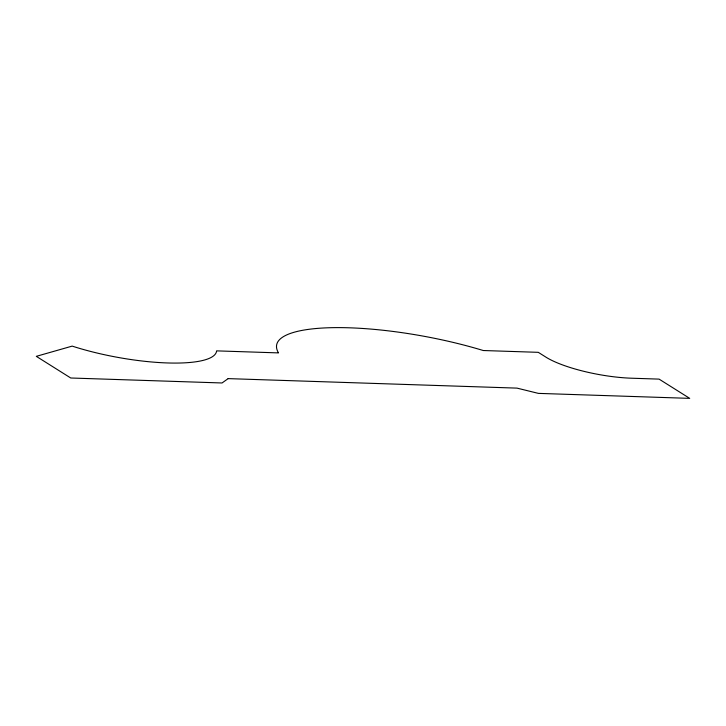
<?xml version="1.0" encoding="UTF-8"?>
<svg xmlns="http://www.w3.org/2000/svg" width="726" height="726" viewBox="0 0 726 726"><rect width="100%" height="100%" fill="white"/><g stroke="black" fill="none" stroke-linecap="round" stroke-linejoin="round"><path stroke-width="1.09" d="M228.145 378.618L222.047 382.974L70.749 378.001L36.3 356.339L72.183 346.111A97.375 23.885 10.5 0 0 216.602 350.867L278.503 352.9A144.156 35.365 10.5 0 1 334.532 327.635A144.156 35.365 10.5 0 1 483.262 350.522L538.284 352.328L545.934 357.147A63.97 15.691 10.5 0 0 631.575 378.21L659.081 379.117L689.7 398.365L538.402 393.383L516.994 388.12L228.145 378.618"/></g></svg>
